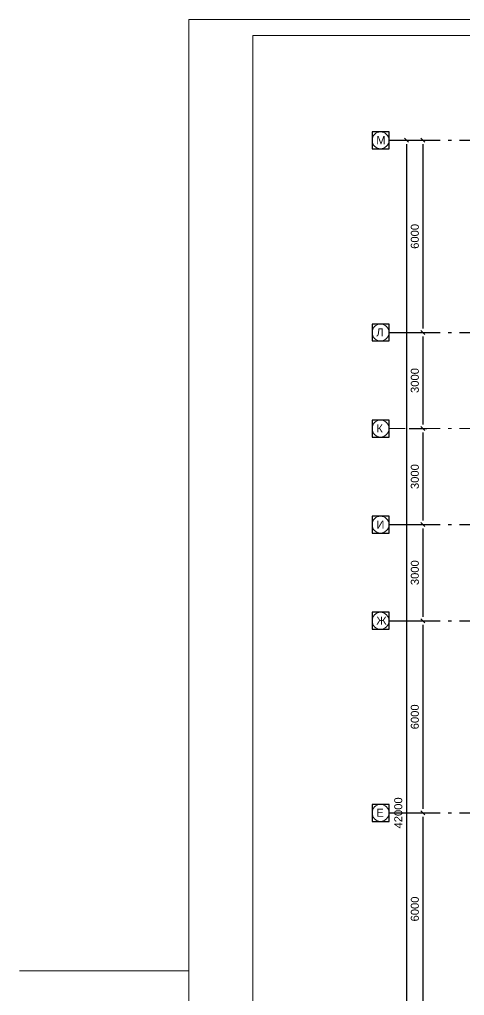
# Model space of a CAD drawing. Header units: metres. Extents: x -5 to 574, y -5 to 79.
# Drawn here: x 282.35 to 296.24, y 28.93 to 59.4 of the extents above; entities that cross this region are included whole.
import ezdxf
from ezdxf.enums import TextEntityAlignment as Align

# ---------------------------------------------------------------- set-up
doc = ezdxf.new("R2010")
doc.units = ezdxf.units.M
doc.header["$MEASUREMENT"] = 0
doc.linetypes.add('( Dashdot )', pattern=[1.001, 0.5, -0.25, 0.001, -0.25])
doc.layers.get('DEFPOINTS').update_dxf_attribs({"lineweight": 0})
doc.layers.add('Level 50', color=7, linetype='Continuous', lineweight=0)
doc.layers.add('YOLO_TABLE', color=1, linetype='Continuous')
doc.styles.add('Standard_0', font='arial.ttf')
doc.styles.add('Style-Arial', font='arial.ttf')
doc.dimstyles.get("Standard").update_dxf_attribs({"dimtxt": 0.00018, "dimasz": 0.00018, "dimexe": 0.0002, "dimexo": 0.0625, "dimgap": 9e-05, "dimtad": 0, "dimtih": 1, "dimtoh": 1, "dimdec": 4, "dimlfac": 1000, "dimzin": 0, "dimdsep": 46, "dimtxsty": 'Standard_0', "dimcen": 9e-05, "dimadec": 0, "dimazin": 0, "dimtfac": 1, "dimtdec": 4, "dimtofl": 0, "dimtmove": 0, "dimatfit": 0, "dimfxl": 0.01, "dimfxlon": 1, "dimtolj": 1, "dimtzin": 0, "dimarcsym": 0})

# ---------------------------------------------------------------- blocks, each defined once
blk = doc.blocks.new('*U29')
at = {"color": 7, "linetype": 'Continuous', "lineweight": 0}
blk.add_line((-42.05, 0), (-47.337, 0), dxfattribs=at)
at = {"color": 7, "linetype": 'Continuous', "lineweight": 0, "flags": 128}
blk.add_lwpolyline([(42.05, 29.7), (42.05, -29.7), (-42.05, -29.7), (-42.05, 29.7), (42.05, 29.7)], close=True, dxfattribs=at)
at = {"layer": 'Level 50', "color": 7, "linetype": 'Continuous', "lineweight": 13}
for p, q in [((-40.05, 29.2), (-40.05, -29.2)), ((41.55, 29.2), (-40.05, 29.2))]:
    blk.add_line(p, q, dxfattribs=at)
blk = doc.blocks.new('_Oblique-1')
at = {"color": 0, "linetype": 'ByBlock', "lineweight": -2}
blk.add_line((0.5, 0.5), (-0.5, -0.5), dxfattribs=at)
blk = doc.blocks.new('*D255')
at = {"color": 0, "linetype": 'Continuous', "lineweight": -2, "transparency": 16777216}
for p, q in [((294.011, 55.629), (295.068, 55.629)), ((294.943, 55.504), (294.943, 49.754)), ((294.011, 49.629), (295.068, 49.629))]:
    blk.add_line(p, q, dxfattribs=at)
at = {"layer": 'DEFPOINTS', "color": 0, "linetype": 'Continuous', "lineweight": 0, "transparency": 16777216}
for p in [(293.886, 55.629), (293.886, 49.629), (294.943, 49.629)]:
    blk.add_point(p, dxfattribs=at)
at = {"color": 0, "linetype": 'Continuous', "lineweight": -2, "transparency": 16777216, "xscale": 0.125, "yscale": 0.125, "zscale": 0.125}
for p, rotation in [((294.943, 55.629), 90), ((294.943, 49.629), 270)]:
    blk.add_blockref('_Oblique-1', p, dxfattribs=dict(at, rotation=rotation))
at = {"color": 0, "linetype": 'Continuous', "lineweight": 0, "transparency": 16777216, "insert": (294.691, 52.629), "char_height": 0.25, "attachment_point": 5, "rotation": 90, "style": 'Style-Arial'}
blk.add_mtext('\\A1;6000', dxfattribs=at)
blk = doc.blocks.new('*D256')
at = {"color": 0, "linetype": 'Continuous', "lineweight": -2, "transparency": 16777216}
for p, q in [((294.011, 55.629), (294.553, 55.629)), ((294.428, 55.504), (294.428, 13.754)), ((294.011, 13.629), (294.553, 13.629))]:
    blk.add_line(p, q, dxfattribs=at)
at = {"layer": 'DEFPOINTS', "color": 0, "linetype": 'Continuous', "lineweight": 0, "transparency": 16777216}
for p in [(293.886, 55.629), (293.886, 13.629), (294.428, 13.629)]:
    blk.add_point(p, dxfattribs=at)
at = {"color": 0, "linetype": 'Continuous', "lineweight": -2, "transparency": 16777216, "xscale": 0.125, "yscale": 0.125, "zscale": 0.125}
for p, rotation in [((294.428, 55.629), 90), ((294.428, 13.629), 270)]:
    blk.add_blockref('_Oblique-1', p, dxfattribs=dict(at, rotation=rotation))
at = {"color": 0, "linetype": 'Continuous', "lineweight": 0, "transparency": 16777216, "insert": (294.175, 34.629), "char_height": 0.25, "attachment_point": 5, "rotation": 90, "style": 'Style-Arial'}
blk.add_mtext('\\A1;42000', dxfattribs=at)
blk = doc.blocks.new('*D593')
at = {"color": 0, "linetype": 'Continuous', "lineweight": -2, "transparency": 16777216}
for p, q in [((294.011, 49.629), (295.068, 49.629)), ((294.943, 49.504), (294.943, 46.754)), ((294.511, 46.629), (295.068, 46.629))]:
    blk.add_line(p, q, dxfattribs=at)
at = {"layer": 'DEFPOINTS', "color": 0, "linetype": 'Continuous', "lineweight": 0, "transparency": 16777216}
for p in [(293.886, 49.629), (294.386, 46.629), (294.943, 46.629)]:
    blk.add_point(p, dxfattribs=at)
at = {"color": 0, "linetype": 'Continuous', "lineweight": -2, "transparency": 16777216, "xscale": 0.125, "yscale": 0.125, "zscale": 0.125}
for p, rotation in [((294.943, 49.629), 90), ((294.943, 46.629), 270)]:
    blk.add_blockref('_Oblique-1', p, dxfattribs=dict(at, rotation=rotation))
at = {"color": 0, "linetype": 'Continuous', "lineweight": 0, "transparency": 16777216, "insert": (294.691, 48.129), "char_height": 0.25, "attachment_point": 5, "rotation": 90, "style": 'Style-Arial'}
blk.add_mtext('\\A1;3000', dxfattribs=at)
blk = doc.blocks.new('*D594')
at = {"color": 0, "linetype": 'Continuous', "lineweight": -2, "transparency": 16777216}
for p, q in [((294.511, 46.629), (295.068, 46.629)), ((294.943, 46.504), (294.943, 43.754)), ((294.011, 43.629), (295.068, 43.629))]:
    blk.add_line(p, q, dxfattribs=at)
at = {"layer": 'DEFPOINTS', "color": 0, "linetype": 'Continuous', "lineweight": 0, "transparency": 16777216}
for p in [(294.386, 46.629), (293.886, 43.629), (294.943, 43.629)]:
    blk.add_point(p, dxfattribs=at)
at = {"color": 0, "linetype": 'Continuous', "lineweight": -2, "transparency": 16777216, "xscale": 0.125, "yscale": 0.125, "zscale": 0.125}
for p, rotation in [((294.943, 46.629), 90), ((294.943, 43.629), 270)]:
    blk.add_blockref('_Oblique-1', p, dxfattribs=dict(at, rotation=rotation))
at = {"color": 0, "linetype": 'Continuous', "lineweight": 0, "transparency": 16777216, "insert": (294.691, 45.129), "char_height": 0.25, "attachment_point": 5, "rotation": 90, "style": 'Style-Arial'}
blk.add_mtext('\\A1;3000', dxfattribs=at)
blk = doc.blocks.new('*D595')
at = {"color": 0, "linetype": 'Continuous', "lineweight": -2, "transparency": 16777216}
for p, q in [((294.011, 43.629), (295.068, 43.629)), ((294.943, 43.504), (294.943, 40.754)), ((294.011, 40.629), (295.068, 40.629))]:
    blk.add_line(p, q, dxfattribs=at)
at = {"layer": 'DEFPOINTS', "color": 0, "linetype": 'Continuous', "lineweight": 0, "transparency": 16777216}
for p in [(293.886, 43.629), (293.886, 40.629), (294.943, 40.629)]:
    blk.add_point(p, dxfattribs=at)
at = {"color": 0, "linetype": 'Continuous', "lineweight": -2, "transparency": 16777216, "xscale": 0.125, "yscale": 0.125, "zscale": 0.125}
for p, rotation in [((294.943, 43.629), 90), ((294.943, 40.629), 270)]:
    blk.add_blockref('_Oblique-1', p, dxfattribs=dict(at, rotation=rotation))
at = {"color": 0, "linetype": 'Continuous', "lineweight": 0, "transparency": 16777216, "insert": (294.691, 42.129), "char_height": 0.25, "attachment_point": 5, "rotation": 90, "style": 'Style-Arial'}
blk.add_mtext('\\A1;3000', dxfattribs=at)
blk = doc.blocks.new('*D596')
at = {"color": 0, "linetype": 'Continuous', "lineweight": -2, "transparency": 16777216}
for p, q in [((294.011, 40.629), (295.068, 40.629)), ((294.943, 40.504), (294.943, 34.754)), ((294.011, 34.629), (295.068, 34.629))]:
    blk.add_line(p, q, dxfattribs=at)
at = {"layer": 'DEFPOINTS', "color": 0, "linetype": 'Continuous', "lineweight": 0, "transparency": 16777216}
for p in [(293.886, 40.629), (293.886, 34.629), (294.943, 34.629)]:
    blk.add_point(p, dxfattribs=at)
at = {"color": 0, "linetype": 'Continuous', "lineweight": -2, "transparency": 16777216, "xscale": 0.125, "yscale": 0.125, "zscale": 0.125}
for p, rotation in [((294.943, 40.629), 90), ((294.943, 34.629), 270)]:
    blk.add_blockref('_Oblique-1', p, dxfattribs=dict(at, rotation=rotation))
at = {"color": 0, "linetype": 'Continuous', "lineweight": 0, "transparency": 16777216, "insert": (294.691, 37.629), "char_height": 0.25, "attachment_point": 5, "rotation": 90, "style": 'Style-Arial'}
blk.add_mtext('\\A1;6000', dxfattribs=at)
blk = doc.blocks.new('*D597')
at = {"color": 0, "linetype": 'Continuous', "lineweight": -2, "transparency": 16777216}
for p, q in [((294.011, 34.629), (295.068, 34.629)), ((294.943, 34.504), (294.943, 28.754)), ((294.011, 28.629), (295.068, 28.629))]:
    blk.add_line(p, q, dxfattribs=at)
at = {"layer": 'DEFPOINTS', "color": 0, "linetype": 'Continuous', "lineweight": 0, "transparency": 16777216}
for p in [(293.886, 34.629), (293.886, 28.629), (294.943, 28.629)]:
    blk.add_point(p, dxfattribs=at)
at = {"color": 0, "linetype": 'Continuous', "lineweight": -2, "transparency": 16777216, "xscale": 0.125, "yscale": 0.125, "zscale": 0.125}
for p, rotation in [((294.943, 34.629), 90), ((294.943, 28.629), 270)]:
    blk.add_blockref('_Oblique-1', p, dxfattribs=dict(at, rotation=rotation))
at = {"color": 0, "linetype": 'Continuous', "lineweight": 0, "transparency": 16777216, "insert": (294.691, 31.629), "char_height": 0.25, "attachment_point": 5, "rotation": 90, "style": 'Style-Arial'}
blk.add_mtext('\\A1;6000', dxfattribs=at)

msp = doc.modelspace()

# ---------------------------------------------------------------- linework, layer by layer
at = {"color": 1, "linetype": '( Dashdot )'}
for p, q in [((293.88588385, 55.62893372), (365.78588385, 55.62893372)), ((293.88588385, 49.62893372), (365.78588385, 49.62893372)), ((293.88588385, 43.62893372), (320.83747176, 43.62893372)), ((293.88588385, 40.62893372), (320.83747176, 40.62893372)), ((293.88588385, 34.62893372), (320.83747176, 34.62893372))]:
    msp.add_line(p, q, dxfattribs=at)
at = {"color": 1, "linetype": '( Dashdot )', "lineweight": 0}
msp.add_line((293.88588385, 46.62893372), (365.78588385, 46.62893372), dxfattribs=at)
at = {"color": 7, "linetype": 'Continuous', "lineweight": 13}
for centre in [(293.62252841, 55.62893372), (293.62252841, 49.62893372), (293.62252841, 46.62893372), (293.62252841, 43.62893372), (293.62252841, 40.62893372), (293.62252841, 34.62893372)]:
    msp.add_circle(centre, 0.26335544, dxfattribs=at)
at = {"layer": 'YOLO_TABLE'}
for points in [[(293.35917296, 55.36557827), (293.88588385, 55.36557827), (293.88588385, 55.89228916), (293.35917296, 55.89228916)], [(293.35917296, 49.36557827), (293.88588385, 49.36557827), (293.88588385, 49.89228916), (293.35917296, 49.89228916)], [(293.35917296, 46.36557827), (293.88588385, 46.36557827), (293.88588385, 46.89228916), (293.35917296, 46.89228916)], [(293.35917296, 43.36557827), (293.88588385, 43.36557827), (293.88588385, 43.89228916), (293.35917296, 43.89228916)], [(293.35917296, 40.36557827), (293.88588385, 40.36557827), (293.88588385, 40.89228916), (293.35917296, 40.89228916)], [(293.35917296, 34.36557827), (293.88588385, 34.36557827), (293.88588385, 34.89228916), (293.35917296, 34.89228916)]]:
    msp.add_lwpolyline(points, close=True, dxfattribs=at)

# ---------------------------------------------------------------- block references
at = {"layer": 'Level 50', "color": 7, "linetype": 'Continuous', "lineweight": 13}
msp.add_blockref('*U29', (329.68745982, 29.69999445), dxfattribs=at)

# ---------------------------------------------------------------- texts
at = {"color": 7, "linetype": 'Continuous', "lineweight": 30, "style": 'Style-Arial'}
for s, p in [('М', (293.4884369, 55.75819635)), ('Л', (293.4884369, 49.75819635)), ('К', (293.4884369, 46.75819635)), ('И', (293.4884369, 43.75819635)), ('Ж', (293.4884369, 40.75819635)), ('Е', (293.4884369, 34.75819635))]:
    msp.add_text(s, height=0.25, dxfattribs=at).set_placement(p, align=Align.TOP_LEFT)

# ---------------------------------------------------------------- dimensions: what is measured, and where the dimension line sits
at = {"color": 5, "linetype": 'Continuous', "lineweight": 0}
for base, p1, p2, picture, middle in [((294.94337869, 49.62893372), (293.88588385, 55.62893372), (293.88588385, 49.62893372), '*D255', (294.69073545, 52.62893372)), ((294.42813822, 13.62893372), (293.88588385, 55.62893372), (293.88588385, 13.62893372), '*D256', (294.17549498, 34.62893372)), ((294.94337869, 46.62893372), (293.88588385, 49.62893372), (294.38588385, 46.62893372), '*D593', (294.69065018, 48.12893372)), ((294.94337869, 43.62893372), (294.38588385, 46.62893372), (293.88588385, 43.62893372), '*D594', (294.69065018, 45.12893372)), ((294.94337869, 40.62893372), (293.88588385, 43.62893372), (293.88588385, 40.62893372), '*D595', (294.69065018, 42.12893372)), ((294.94337869, 34.62893372), (293.88588385, 40.62893372), (293.88588385, 34.62893372), '*D596', (294.69073545, 37.62893372)), ((294.94337869, 28.62893372), (293.88588385, 34.62893372), (293.88588385, 28.62893372), '*D597', (294.69073545, 31.62893372))]:
    dim = msp.add_linear_dim(base=base, p1=p1, p2=p2, angle=270, dimstyle='Standard', override={"dimtxt": 0.25, "dimasz": 0.125, "dimexe": 0.125, "dimexo": 0.125, "dimgap": 0.125, "dimtad": 1, "dimtih": 0, "dimtoh": 0, "dimzin": 11, "dimtxsty": 'Style-Arial', "dimblk": '_Oblique-1', "dimfxlon": 0, "dimfrac": 2, "dimtzin": 11}, dxfattribs=at)
    dim.commit()
    dim.dimension.update_dxf_attribs({"geometry": picture, "text_midpoint": middle})

doc.saveas('drawing.dxf')
